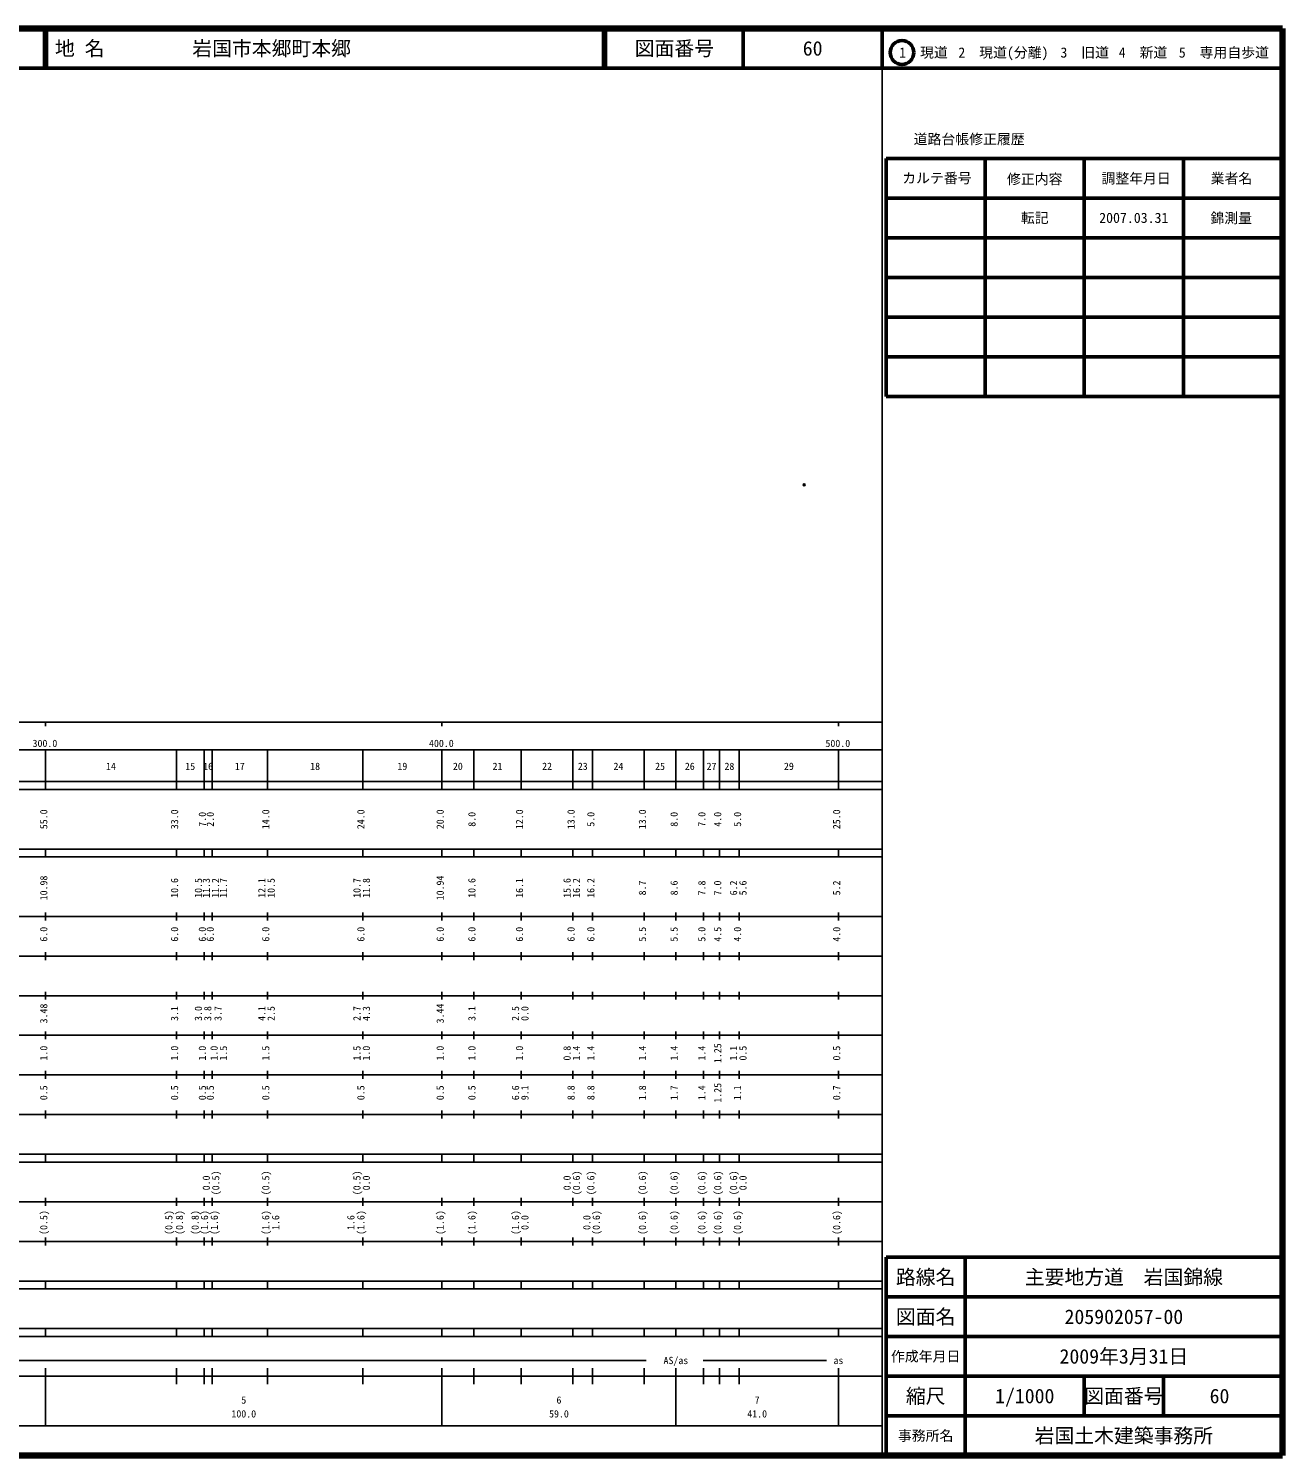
# Model space of a CAD drawing. Units: millimetres on the paper. Extents: x 40 to 680, y 20 to 380.
# Drawn here: x 363.7 to 680, y 20 to 380 of the extents above; entities that cross this region are included whole.
import ezdxf
from ezdxf.enums import TextEntityAlignment as Align

# ---------------------------------------------------------------- set-up
doc = ezdxf.new("R2010")
doc.units = ezdxf.units.MM
doc.header["$PDMODE"] = 32
doc.header["$PDSIZE"] = 0.5
doc.layers.add('M-OTRS', color=6, linetype='Continuous')
doc.layers.add('M-TTL-TXT', color=7, linetype='Continuous')
for name, color, linetype, lineweight in [('M-TTL', 2, 'Continuous', 140), ('M-TTL-BAND', 7, 'Continuous', 25), ('M-TTL-FRAM', 2, 'Continuous', 50), ('M-TTL-LINE', 7, 'Continuous', 50)]:
    doc.layers.add(name, color=color, linetype=linetype, lineweight=lineweight)
doc.styles.add('ＭＳ ゴシック', font='')
doc.styles.get('ＭＳ ゴシック').set_extended_font_data('MS Gothic')

msp = doc.modelspace()

# ---------------------------------------------------------------- linework, layer by layer
at = {"layer": 'M-OTRS'}
msp.add_point((559.36, 264.877), dxfattribs=at)
at = {"layer": 'M-TTL'}
for p, q in [((680, 380), (40, 380)), ((680, 20), (680, 380)), ((40, 20), (680, 20))]:
    msp.add_line(p, q, dxfattribs=at)
at = {"layer": 'M-TTL-BAND'}
for p, q in [((579, 20), (579, 370)), ((40, 205), (579, 205)), ((368, 205), (368, 204)), ((468, 205), (468, 204)), ((568, 205), (568, 204)), ((68, 198), (579, 198)), ((368, 188), (368, 198)), ((401, 188), (401, 198)), ((408, 188), (408, 198)), ((410, 188), (410, 198)), ((424, 188), (424, 198)), ((448, 188), (448, 198)), ((468, 188), (468, 198)), ((476, 188), (476, 198)), ((488, 188), (488, 198)), ((501, 188), (501, 198)), ((506, 188), (506, 198)), ((519, 188), (519, 198)), ((527, 188), (527, 198)), ((534, 188), (534, 198)), ((538, 188), (538, 198)), ((543, 188), (543, 198)), ((568, 188), (568, 198)), ((40, 190), (579, 190)), ((40, 188), (579, 188)), ((40, 173), (579, 173)), ((368, 171), (368, 173)), ((401, 171), (401, 173)), ((408, 171), (408, 173)), ((410, 171), (410, 173)), ((424, 171), (424, 173)), ((448, 171), (448, 173)), ((468, 171), (468, 173)), ((476, 171), (476, 173)), ((488, 171), (488, 173)), ((501, 171), (501, 173)), ((506, 171), (506, 173)), ((519, 171), (519, 173)), ((527, 171), (527, 173)), ((534, 171), (534, 173)), ((538, 171), (538, 173)), ((543, 171), (543, 173)), ((568, 171), (568, 173)), ((40, 171), (579, 171)), ((40, 156), (579, 156)), ((368, 155), (368, 157)), ((401, 155), (401, 157)), ((408, 155), (408, 157)), ((410, 155), (410, 157)), ((424, 155), (424, 157)), ((448, 155), (448, 157)), ((468, 155), (468, 157)), ((476, 155), (476, 157)), ((488, 155), (488, 157)), ((501, 155), (501, 157)), ((506, 155), (506, 157)), ((519, 155), (519, 157)), ((527, 155), (527, 157)), ((534, 155), (534, 157)), ((538, 155), (538, 157)), ((543, 155), (543, 157)), ((568, 155), (568, 157)), ((46, 146), (579, 146)), ((368, 145), (368, 147)), ((401, 145), (401, 147)), ((408, 145), (408, 147)), ((410, 145), (410, 147)), ((424, 145), (424, 147)), ((448, 145), (448, 147)), ((468, 145), (468, 147)), ((476, 145), (476, 147)), ((488, 145), (488, 147)), ((501, 145), (501, 147)), ((506, 145), (506, 147)), ((519, 145), (519, 147)), ((527, 145), (527, 147)), ((534, 145), (534, 147)), ((538, 145), (538, 147)), ((543, 145), (543, 147)), ((568, 145), (568, 147)), ((368, 135), (368, 137)), ((401, 135), (401, 137)), ((408, 135), (408, 137)), ((410, 135), (410, 137)), ((424, 135), (424, 137)), ((448, 135), (448, 137)), ((468, 135), (468, 137)), ((476, 135), (476, 137)), ((488, 135), (488, 137)), ((501, 135), (501, 137)), ((506, 135), (506, 137)), ((519, 135), (519, 137)), ((527, 135), (527, 137)), ((534, 135), (534, 137)), ((538, 135), (538, 137)), ((543, 135), (543, 137)), ((568, 135), (568, 137)), ((52, 136), (579, 136)), ((46, 126), (579, 126)), ((368, 125), (368, 127)), ((401, 125), (401, 127)), ((408, 125), (408, 127)), ((410, 125), (410, 127)), ((424, 125), (424, 127)), ((448, 125), (448, 127)), ((468, 125), (468, 127)), ((476, 125), (476, 127)), ((488, 125), (488, 127)), ((501, 125), (501, 127)), ((506, 125), (506, 127)), ((519, 125), (519, 127)), ((527, 125), (527, 127)), ((534, 125), (534, 127)), ((538, 125), (538, 127)), ((543, 125), (543, 127)), ((568, 125), (568, 127)), ((52, 116), (579, 116)), ((368, 115), (368, 117)), ((401, 115), (401, 117)), ((408, 115), (408, 117)), ((410, 115), (410, 117)), ((424, 115), (424, 117)), ((448, 115), (448, 117)), ((468, 115), (468, 117)), ((476, 115), (476, 117)), ((488, 115), (488, 117)), ((501, 115), (501, 117)), ((506, 115), (506, 117)), ((519, 115), (519, 117)), ((527, 115), (527, 117)), ((534, 115), (534, 117)), ((538, 115), (538, 117)), ((543, 115), (543, 117)), ((568, 115), (568, 117)), ((46, 106), (579, 106)), ((368, 105), (368, 107)), ((401, 105), (401, 107)), ((408, 105), (408, 107)), ((410, 105), (410, 107)), ((424, 105), (424, 107)), ((448, 105), (448, 107)), ((468, 105), (468, 107)), ((476, 105), (476, 107)), ((488, 105), (488, 107)), ((501, 105), (501, 107)), ((506, 105), (506, 107)), ((519, 105), (519, 107)), ((527, 105), (527, 107)), ((534, 105), (534, 107)), ((538, 105), (538, 107)), ((543, 105), (543, 107)), ((568, 105), (568, 107)), ((40, 96), (579, 96)), ((40, 94), (579, 94)), ((368, 94), (368, 96)), ((401, 94), (401, 96)), ((408, 94), (408, 96)), ((410, 94), (410, 96)), ((424, 94), (424, 96)), ((448, 94), (448, 96)), ((468, 94), (468, 96)), ((476, 94), (476, 96)), ((488, 94), (488, 96)), ((501, 94), (501, 96)), ((506, 94), (506, 96)), ((519, 94), (519, 96)), ((527, 94), (527, 96)), ((534, 94), (534, 96)), ((538, 94), (538, 96)), ((543, 94), (543, 96)), ((568, 94), (568, 96)), ((49, 84), (579, 84)), ((368, 83), (368, 85)), ((401, 83), (401, 85)), ((408, 83), (408, 85)), ((410, 83), (410, 85)), ((424, 83), (424, 85)), ((448, 83), (448, 85)), ((468, 83), (468, 85)), ((476, 83), (476, 85)), ((488, 83), (488, 85)), ((501, 83), (501, 85)), ((506, 83), (506, 85)), ((519, 83), (519, 85)), ((527, 83), (527, 85)), ((534, 83), (534, 85)), ((538, 83), (538, 85)), ((543, 83), (543, 85)), ((568, 83), (568, 85)), ((40, 74), (579, 74)), ((368, 73), (368, 75)), ((401, 73), (401, 75)), ((408, 73), (408, 75)), ((410, 73), (410, 75)), ((424, 73), (424, 75)), ((448, 73), (448, 75)), ((468, 73), (468, 75)), ((476, 73), (476, 75)), ((488, 73), (488, 75)), ((501, 73), (501, 75)), ((506, 73), (506, 75)), ((519, 73), (519, 75)), ((527, 73), (527, 75)), ((534, 73), (534, 75)), ((538, 73), (538, 75)), ((543, 73), (543, 75)), ((568, 73), (568, 75)), ((40, 64), (579, 64)), ((40, 62), (579, 62)), ((368, 62), (368, 64)), ((401, 62), (401, 64)), ((408, 62), (408, 64)), ((410, 62), (410, 64)), ((424, 62), (424, 64)), ((448, 62), (448, 64)), ((468, 62), (468, 64)), ((476, 62), (476, 64)), ((488, 62), (488, 64)), ((501, 62), (501, 64)), ((506, 62), (506, 64)), ((519, 62), (519, 64)), ((527, 62), (527, 64)), ((534, 62), (534, 64)), ((538, 62), (538, 64)), ((543, 62), (543, 64)), ((568, 62), (568, 64)), ((40, 52), (579, 52)), ((368, 50), (368, 52)), ((401, 50), (401, 52)), ((408, 50), (408, 52)), ((410, 50), (410, 52)), ((424, 50), (424, 52)), ((448, 50), (448, 52)), ((468, 50), (468, 52)), ((476, 50), (476, 52)), ((488, 50), (488, 52)), ((501, 50), (501, 52)), ((506, 50), (506, 52)), ((519, 50), (519, 52)), ((527, 50), (527, 52)), ((534, 50), (534, 52)), ((538, 50), (538, 52)), ((543, 50), (543, 52)), ((568, 50), (568, 52)), ((40, 50), (579, 50)), ((71, 44), (519.5, 44)), ((533.852, 44), (565, 44)), ((40, 40), (579, 40)), ((368, 27.5), (368, 42)), ((401, 38), (401, 42)), ((408, 38), (408, 42)), ((410, 38), (410, 42)), ((424, 38), (424, 42)), ((448, 38), (448, 42)), ((468, 27.5), (468, 42)), ((476, 38), (476, 42)), ((488, 38), (488, 42)), ((501, 38), (501, 42)), ((506, 38), (506, 42)), ((519, 38), (519, 42)), ((527, 27.5), (527, 42)), ((534, 38), (534, 42)), ((538, 38), (538, 42)), ((543, 38), (543, 42)), ((568, 27.5), (568, 42)), ((68, 27.5), (579, 27.5))]:
    msp.add_line(p, q, dxfattribs=at)
at = {"layer": 'M-TTL-FRAM'}
for p, q in [((580, 347.197), (580, 287.197)), ((580, 347.197), (680, 347.197)), ((580, 287.197), (680, 287.197)), ((680, 70), (580, 70)), ((580, 70), (580, 20))]:
    msp.add_line(p, q, dxfattribs=at)
at = {"layer": 'M-TTL-LINE'}
for p, q in [((367.75, 380), (367.75, 370)), ((368.25, 380), (368.25, 370)), ((508.747, 380), (508.747, 370)), ((509.247, 380), (509.247, 370)), ((543.997, 380), (543.997, 370)), ((579, 380), (579, 370)), ((40, 370), (680, 370)), ((605, 347.197), (605, 287.197)), ((630, 347.197), (630, 287.197)), ((655, 347.197), (655, 287.197)), ((580, 337.197), (680, 337.197)), ((580, 327.197), (680, 327.197)), ((580, 317.197), (680, 317.197)), ((580, 307.197), (680, 307.197)), ((580, 297.197), (680, 297.197)), ((600, 70), (600, 20)), ((680, 60), (580, 60)), ((680, 50), (580, 50)), ((680, 40), (580, 40)), ((630, 40), (630, 30)), ((650, 40), (650, 30)), ((680, 30), (580, 30))]:
    msp.add_line(p, q, dxfattribs=at)
msp.add_circle((584.031, 373.958), 3, dxfattribs=at)

# ---------------------------------------------------------------- texts
at = {"layer": 'M-TTL-BAND', "style": 'ＭＳ ゴシック'}
for s, p in [('300.0', (367.844, 198.195)), ('400.0', (467.844, 198.195)), ('500.0', (567.844, 198.195)), ('14', (384.5, 192.405)), ('15', (404.5, 192.405)), ('16', (409, 192.405)), ('17', (417, 192.405)), ('18', (436, 192.405)), ('19', (458, 192.405)), ('20', (472, 192.405)), ('21', (482, 192.405)), ('22', (494.5, 192.405)), ('23', (503.5, 192.405)), ('24', (512.5, 192.405)), ('25', (523, 192.405)), ('26', (530.5, 192.405)), ('27', (536, 192.405)), ('28', (540.5, 192.405)), ('29', (555.5, 192.405)), ('AS/as', (527, 42.5)), ('as', (568, 42.5)), ('5', (418, 32.523)), ('6', (497.5, 32.523)), ('7', (547.5, 32.523)), ('100.0', (418, 29.033)), ('59.0', (497.5, 29.033)), ('41.0', (547.5, 29.033))]:
    msp.add_text(s, height=1.833, dxfattribs=at).set_placement(p, align=Align.BOTTOM_CENTER)
for s, p in [('55.0', (369, 180.5)), ('33.0', (402, 180.5)), ('7.0', (409, 180.5)), ('2.0', (411, 180.5)), ('14.0', (425, 180.5)), ('24.0', (449, 180.5)), ('20.0', (469, 180.5)), ('8.0', (477, 180.5)), ('12.0', (489, 180.5)), ('13.0', (502, 180.5)), ('5.0', (507, 180.5)), ('13.0', (520, 180.5)), ('8.0', (528, 180.5)), ('7.0', (535, 180.5)), ('4.0', (539, 180.5)), ('5.0', (544, 180.5)), ('25.0', (569, 180.5)), ('10.98', (369, 163.174)), ('10.94', (469, 163.174)), ('10.6', (402, 163.174)), ('10.5', (408, 163.174)), ('11.3', (410, 163.174)), ('11.2', (412.319, 163.174)), ('11.7', (414.319, 163.174)), ('12.1', (424, 163.174)), ('10.5', (426.37, 163.174)), ('10.7', (448, 163.174)), ('11.8', (450.37, 163.174)), ('10.6', (477, 163.174)), ('16.1', (489, 163.174)), ('15.6', (501, 163.174)), ('16.2', (503.37, 163.174)), ('16.2', (507, 163.174)), ('8.7', (520, 163.174)), ('8.6', (528, 163.174)), ('7.8', (535, 163.174)), ('7.0', (539, 163.174)), ('6.2', (543, 163.174)), ('5.6', (545.37, 163.174)), ('5.2', (569, 163.174)), ('6.0', (369, 151.5)), ('6.0', (402, 151.5)), ('6.0', (409, 151.5)), ('6.0', (411, 151.5)), ('6.0', (425, 151.5)), ('6.0', (449, 151.5)), ('6.0', (469, 151.5)), ('6.0', (477, 151.5)), ('6.0', (489, 151.5)), ('6.0', (502, 151.5)), ('6.0', (507, 151.5)), ('5.5', (520, 151.5)), ('5.5', (528, 151.5)), ('5.0', (535, 151.5)), ('4.5', (539, 151.5)), ('4.0', (544, 151.5)), ('4.0', (569, 151.5)), ('3.48', (369, 131.5)), ('3.1', (402, 131.5)), ('3.0', (408, 131.5)), ('3.8', (410.37, 131.5)), ('3.7', (412.949, 131.5)), ('4.1', (424, 131.5)), ('2.5', (426.37, 131.5)), ('2.7', (448, 131.5)), ('4.3', (450.37, 131.5)), ('3.44', (469, 131.5)), ('3.1', (477, 131.5)), ('2.5', (488, 131.5)), ('0.0', (490.37, 131.5)), ('1.0', (369, 121.5)), ('1.0', (402, 121.5)), ('1.0', (409, 121.5)), ('1.0', (411.949, 121.5)), ('1.5', (414.319, 121.5)), ('1.5', (425, 121.5)), ('1.5', (448, 121.5)), ('1.0', (450.37, 121.5)), ('1.0', (469, 121.5)), ('1.0', (477, 121.5)), ('1.0', (489, 121.5)), ('0.8', (501, 121.5)), ('1.4', (503.37, 121.5)), ('1.4', (507, 121.5)), ('1.4', (520, 121.5)), ('1.4', (528, 121.5)), ('1.4', (535, 121.5)), ('1.25', (539, 121.5)), ('1.1', (543, 121.5)), ('0.5', (545.37, 121.5)), ('0.5', (569, 121.5)), ('0.5', (369, 111.5)), ('0.5', (402, 111.5)), ('0.5', (409, 111.5)), ('0.5', (411, 111.5)), ('0.5', (425, 111.5)), ('0.5', (449, 111.5)), ('0.5', (469, 111.5)), ('0.5', (477, 111.5)), ('6.6', (488, 111.5)), ('9.1', (490.37, 111.5)), ('8.8', (502, 111.5)), ('8.8', (507, 111.5)), ('1.8', (520, 111.5)), ('1.7', (528, 111.5)), ('1.4', (535, 111.5)), ('1.25', (539, 111.5)), ('1.1', (544, 111.5)), ('0.7', (569, 111.5)), ('0.0', (410, 88.764)), ('(0.5)', (412.37, 88.764)), ('(0.5)', (425, 88.764)), ('(0.5)', (448, 88.764)), ('0.0', (450.37, 88.764)), ('0.0', (501, 88.764)), ('(0.6)', (503.37, 88.764)), ('(0.6)', (507, 88.764)), ('(0.6)', (520, 88.764)), ('(0.6)', (528, 88.764)), ('(0.6)', (535, 88.764)), ('(0.6)', (539, 88.764)), ('(0.6)', (543, 88.764)), ('0.0', (545.37, 88.764)), ('(0.5)', (369, 78.764)), ('(0.5)', (400.559, 78.764)), ('(0.8)', (403.235, 78.764)), ('(0.8)', (407.177, 78.764)), ('(1.6)', (409.547, 78.764)), ('(1.6)', (412.029, 78.764)), ('(1.6)', (425, 78.764)), ('1.6', (427.503, 78.764)), ('1.6', (446.475, 78.764)), ('(1.6)', (449, 78.764)), ('(1.6)', (469, 78.764)), ('(1.6)', (477, 78.764)), ('(1.6)', (488, 78.764)), ('0.0', (490.37, 78.764)), ('0.0', (506, 78.764)), ('(0.6)', (508.37, 78.764)), ('(0.6)', (520, 78.764)), ('(0.6)', (528, 78.764)), ('(0.6)', (535, 78.764)), ('(0.6)', (539, 78.764)), ('(0.6)', (544, 78.764)), ('(0.6)', (569, 78.764))]:
    msp.add_text(s, height=1.833, rotation=90, dxfattribs=at).set_placement(p, align=Align.BOTTOM_CENTER)
at = {"layer": 'M-TTL-TXT', "style": 'ＭＳ ゴシック'}
for s, p in [('地 名', (370.38, 375)), ('岩国市本郷町本郷', (405.024, 375))]:
    msp.add_text(s, height=3.666, dxfattribs=at).set_placement(p, align=Align.MIDDLE_LEFT)
for s, height, p in [('図面番号', 3.666, (526.622, 375)), ('60', 3.666, (561.497, 375)), ('1\u3000現道', 2.566, (589.448, 373.958)), ('2\u3000現道(分離)', 2.566, (609.619, 373.958)), ('3\u3000旧道', 2.566, (630.121, 373.958)), ('4\u3000新道', 2.566, (644.824, 373.958)), ('5\u3000専用自歩道', 2.566, (665.228, 373.958)), ('道路台帳修正履歴', 2.566, (600.968, 352.113)), ('カルテ番号', 2.566, (592.839, 342.277)), ('修正内容', 2.566, (617.509, 342.023)), ('調整年月日', 2.566, (643.089, 342.197)), ('業者名', 2.566, (667.134, 342.197)), ('転記', 2.566, (617.5, 332.245)), ('2007.03.31', 2.566, (642.5, 332.245)), ('錦測量', 2.566, (667.077, 332.189)), ('路線名', 3.666, (590, 65)), ('路線名', 3.666, (590, 65)), ('主要地方道\u3000岩国錦線', 3.666, (640, 65)), ('図面名', 3.666, (590, 55)), ('図面名', 3.666, (590, 55)), ('205902057-00', 3.666, (640, 55)), ('2009年3月31日', 3.666, (640, 45)), ('作成年月日', 2.566, (590, 45)), ('作成年月日', 2.566, (590, 45)), ('縮尺', 3.666, (590, 35)), ('縮尺', 3.666, (590, 35)), ('1/1000', 3.666, (615, 35)), ('図面番号', 3.666, (640, 35)), ('図面番号', 3.666, (640, 35)), ('60', 3.666, (664.125, 35)), ('事務所名', 2.566, (590, 25)), ('事務所名', 2.566, (590, 25)), ('岩国土木建築事務所', 3.666, (640, 25))]:
    msp.add_text(s, height=height, dxfattribs=at).set_placement(p, align=Align.MIDDLE_CENTER)

doc.saveas('drawing.dxf')
